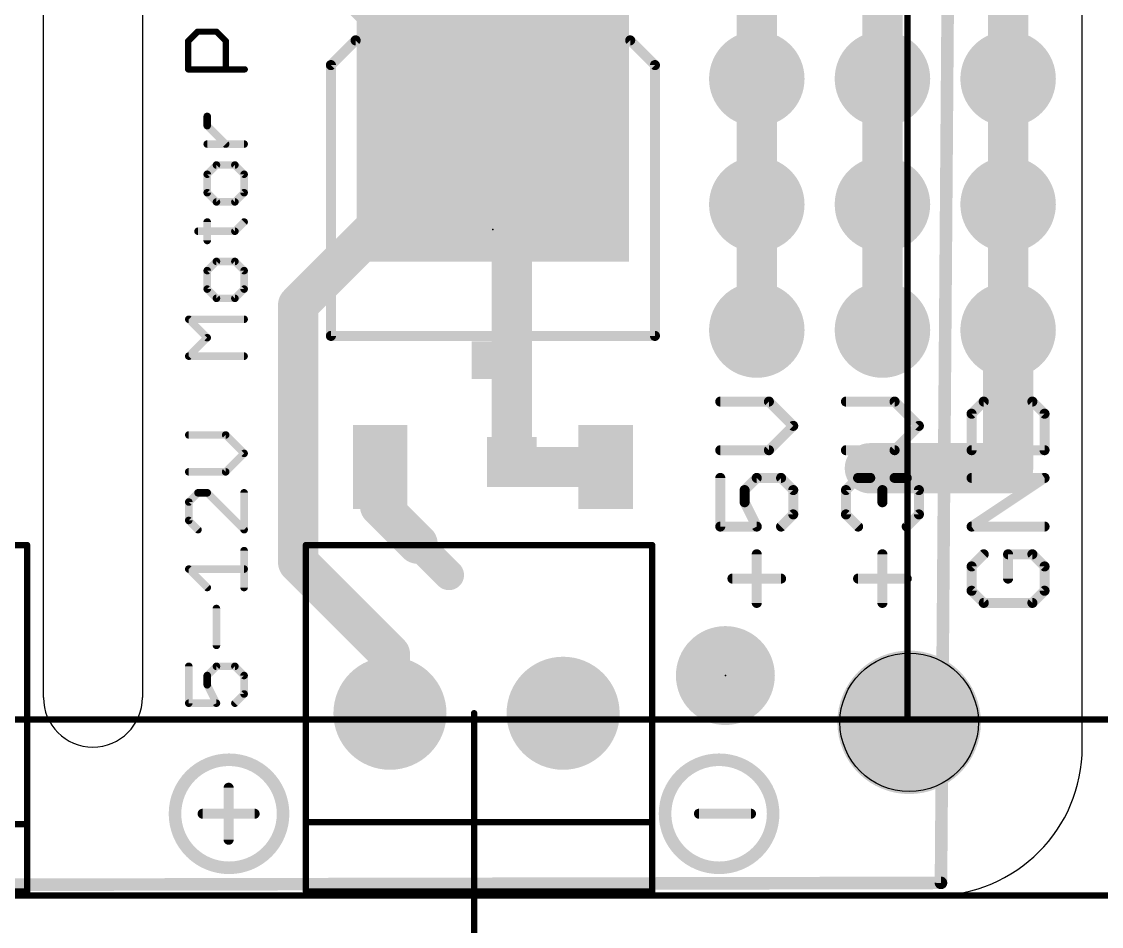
# Model space of a CAD drawing. Extents: x -5.3 to 82.2, y -21.4 to 68.5.
# Drawn here: x 43.56 to 65.39, y -1.9 to 16.4 of the extents above; entities that cross this region are included whole.
import ezdxf

# ---------------------------------------------------------------- set-up
doc = ezdxf.new("R2010")
doc.units = 0
for name, color, linetype in [('1', 12, 'CONTINUOUS'), ('16', 132, 'CONTINUOUS'), ('17', 110, 'CONTINUOUS'), ('18', 110, 'CONTINUOUS'), ('20', 40, 'CONTINUOUS'), ('21', 40, 'CONTINUOUS'), ('23', 40, 'CONTINUOUS'), ('29', 253, 'CONTINUOUS'), ('47', 253, 'CONTINUOUS')]:
    doc.layers.add(name, color=color, linetype=linetype)

# ---------------------------------------------------------------- blocks, each defined once
blk = doc.blocks.new('PIE')
at = {"const_width": 0.5}
blk.add_lwpolyline([(0, -0.25, 1), (0, 0.25, 1), (0, -0.25)], format="xyb", dxfattribs=at)
blk = doc.blocks.new('ROUNDP')
at = {"const_width": 0.5}
blk.add_lwpolyline([(0, -0.25, 1), (0, 0.25, 1), (0, -0.25)], format="xyb", dxfattribs=at)
blk = doc.blocks.new('RECT')
blk.add_solid([(-0.5, -0.5), (0.5, -0.5), (-0.5, 0.5), (0.5, 0.5)])
blk = doc.blocks.new('SQUAREV')
blk.add_solid([(-0.5, -0.5), (0.5, -0.5), (-0.5, 0.5), (0.5, 0.5)])
blk = doc.blocks.new('ROUNDV')
at = {"const_width": 0.5}
blk.add_lwpolyline([(0, -0.25, 1), (0, 0.25, 1), (0, -0.25)], format="xyb", dxfattribs=at)

msp = doc.modelspace()

# ---------------------------------------------------------------- linework, layer by layer
at = {"layer": '1'}
for points, const_width in [([(52.578, 14.184), (53.086, 14.692)], 0.6096), ([(49.149, 10.668), (52.578, 14.097)], 0.8128), ([(52.578, 14.097), (52.578, 14.184)], 0.6096), ([(49.149, 5.461), (49.149, 10.668)], 0.8128), ([(50.806, 7.392), (50.806, 6.598)], 0.8128), ([(55.366, 7.392), (53.568, 7.392)], 0.8128), ([(53.568, 7.392), (53.467, 7.493)], 0.6096), ([(50.806, 6.598), (51.562, 5.842)], 0.8128), ([(51.005, 3.605), (49.149, 5.461)], 0.8128), ([(51.005, 2.413), (51.005, 3.605)], 0.8128)]:
    msp.add_lwpolyline(points, dxfattribs=dict(at, const_width=const_width))
for points, const_width in [([(53.1938, 14.5842, 1), (52.9782, 14.7998)], 0.3048), ([(52.7217, 13.9533, 1), (52.4343, 14.2407)], 0.4064), ([(52.4702, 14.2918, 1), (52.6858, 14.0762)], 0.3048), ([(52.7304, 14.184, 1), (52.4256, 14.184)], 0.3048), ([(52.4256, 14.097, 1), (52.7304, 14.097)], 0.3048), ([(49.3522, 10.668, 1), (48.9458, 10.668)], 0.4064), ([(49.0053, 10.8117, 1), (49.2927, 10.5243)], 0.4064), ([(51.0092, 7.392, 1), (50.6028, 7.392)], 0.4064), ([(53.568, 7.5952, 1), (53.568, 7.1888)], 0.4064), ([(53.5748, 7.6008, 1), (53.3592, 7.3852)], 0.3048), ([(53.4602, 7.2842, 1), (53.6758, 7.4998)], 0.3048), ([(55.366, 7.1888, 1), (55.366, 7.5952)], 0.4064), ([(50.9497, 6.7417, 1), (50.6623, 6.4543)], 0.4064), ([(50.6028, 6.598, 1), (51.0092, 6.598)], 0.4064), ([(51.4183, 5.6983, 1), (51.7057, 5.9857)], 0.4064), ([(49.2927, 5.6047, 1), (49.0053, 5.3173)], 0.4064), ([(48.9458, 5.461, 1), (49.3522, 5.461)], 0.4064), ([(51.2082, 3.605, 1), (50.8018, 3.605)], 0.4064), ([(50.8613, 3.4613, 1), (51.1487, 3.7487)], 0.4064), ([(50.8018, 2.413, 1), (51.2082, 2.413)], 0.4064)]:
    msp.add_lwpolyline(points, format="xyb", dxfattribs=dict(at, const_width=const_width))
at = {"layer": '16'}
for points, const_width in [([(62.397, 32.159), (62.143, -1.016)], 0.254), ([(53.467, 13.843), (47.371, 19.939)], 0.8128), ([(58.42, 17.78), (58.42, 15.24)], 0.8128), ([(60.96, 15.24), (60.96, 17.78)], 0.8128), ([(63.5, 15.24), (63.5, 17.78)], 0.8128), ([(58.42, 15.24), (58.42, 12.7)], 0.8128), ([(60.96, 12.7), (60.96, 15.24)], 0.8128), ([(63.5, 12.7), (63.5, 15.24)], 0.8128), ([(53.467, 7.493), (53.467, 13.843)], 0.8128), ([(58.42, 12.7), (58.42, 10.16)], 0.8128), ([(60.96, 10.16), (60.96, 12.7)], 0.8128), ([(63.5, 10.16), (63.5, 12.7)], 0.8128), ([(63.5, 10.16), (63.5, 7.366)], 1.016), ([(63.5, 7.366), (60.706, 7.366)], 1.016), ([(51.562, 5.842), (52.197, 5.207)], 0.6096), ([(62.143, -1.016), (-0.254, -1.143)], 0.254)]:
    msp.add_lwpolyline(points, dxfattribs=dict(at, const_width=const_width))
for points, const_width in [([(58.6232, 15.24, 1), (58.2168, 15.24)], 0.4064), ([(61.1632, 15.24, 1), (60.7568, 15.24)], 0.4064), ([(63.7032, 15.24, 1), (63.2968, 15.24)], 0.4064), ([(58.2168, 15.24, 1), (58.6232, 15.24)], 0.4064), ([(60.7568, 15.24, 1), (61.1632, 15.24)], 0.4064), ([(63.2968, 15.24, 1), (63.7032, 15.24)], 0.4064), ([(53.6702, 13.843, 1), (53.2638, 13.843)], 0.4064), ([(53.3233, 13.6993, 1), (53.6107, 13.9867)], 0.4064), ([(58.6232, 12.7, 1), (58.2168, 12.7)], 0.4064), ([(61.1632, 12.7, 1), (60.7568, 12.7)], 0.4064), ([(63.7032, 12.7, 1), (63.2968, 12.7)], 0.4064), ([(58.2168, 12.7, 1), (58.6232, 12.7)], 0.4064), ([(60.7568, 12.7, 1), (61.1632, 12.7)], 0.4064), ([(63.2968, 12.7, 1), (63.7032, 12.7)], 0.4064), ([(63.754, 10.16, 1), (63.246, 10.16)], 0.508), ([(58.2168, 10.16, 1), (58.6232, 10.16)], 0.4064), ([(60.7568, 10.16, 1), (61.1632, 10.16)], 0.4064), ([(63.2968, 10.16, 1), (63.7032, 10.16)], 0.4064), ([(60.706, 7.62, 1), (60.706, 7.112)], 0.508), ([(63.5, 7.112, 1), (63.5, 7.62)], 0.508), ([(53.2638, 7.493, 1), (53.6702, 7.493)], 0.4064), ([(63.246, 7.366, 1), (63.754, 7.366)], 0.508), ([(51.6698, 5.9498, 1), (51.4542, 5.7342)], 0.3048), ([(52.0892, 5.0992, 1), (52.3048, 5.3148)], 0.3048), ([(62.0795, -1.0155, 1), (62.2065, -1.0165)], 0.127), ([(62.1431, -1.0795, 1), (62.1429, -0.9525)], 0.127)]:
    msp.add_lwpolyline(points, format="xyb", dxfattribs=dict(at, const_width=const_width))
at = {"layer": '20'}
for p, q in [((65, 1.73), (65, 52.23)), ((44, 2.73), (44, 17.73)), ((46, 17.73), (46, 2.73)), ((3, -1.27), (62, -1.27))]:
    msp.add_line(p, q, dxfattribs=at)
msp.add_circle((61.5, 2.23), 1.4, dxfattribs=at)
for centre, radius, start, end in [((45, 2.73), 1, 180, 270), ((45, 2.73), 1, 270, 0), ((62, 1.73), 3, 270, 0)]:
    msp.add_arc(centre, radius, start, end, dxfattribs=at)
at = {"layer": '21'}
for points, const_width in [([(58.42, 10.16), (58.42, 40.767)], 0.8128), ([(60.96, 10.16), (60.96, 40.64)], 0.8128), ([(63.5, 10.16), (63.5, 40.64)], 0.8128), ([(46.9255, 16.0025), (47.1162, 16.1931)], 0.127), ([(47.1162, 16.1931), (47.4975, 16.1931)], 0.127), ([(47.4975, 16.1931), (47.6882, 16.0025)], 0.127), ([(46.9255, 15.4305), (46.9255, 16.0025)], 0.127), ([(47.6882, 16.0025), (47.6882, 15.4305)], 0.127), ([(49.811, 15.517), (50.311, 16.017)], 0.2032), ([(50.311, 16.017), (55.861, 16.017)], 0.2032), ([(55.861, 16.017), (56.361, 15.517)], 0.2032), ([(49.811, 10.042), (49.811, 15.517)], 0.2032), ([(56.361, 15.517), (56.361, 10.042)], 0.2032), ([(48.0695, 15.4305), (46.9255, 15.4305)], 0.127), ([(47.3111, 14.2932), (47.3111, 14.4796)], 0.1524), ([(47.684, 13.9204), (47.3111, 14.2932)], 0.1524), ([(48.0568, 13.9204), (47.3111, 13.9204)], 0.1524), ([(47.4975, 13.4967), (47.3111, 13.3102)], 0.1524), ([(47.8704, 13.4967), (47.4975, 13.4967)], 0.1524), ([(48.0568, 13.3102), (47.8704, 13.4967)], 0.1524), ([(47.3111, 13.3102), (47.3111, 12.9374)], 0.1524), ([(48.0568, 12.9374), (48.0568, 13.3102)], 0.1524), ([(47.3111, 12.9374), (47.4975, 12.751)], 0.1524), ([(47.8704, 12.751), (48.0568, 12.9374)], 0.1524), ([(47.4975, 12.751), (47.8704, 12.751)], 0.1524), ([(47.1247, 12.1578), (47.8704, 12.1578)], 0.1524), ([(47.3111, 11.9714), (47.3111, 12.3442)], 0.1524), ([(47.8704, 12.1578), (48.0568, 12.3442)], 0.1524), ([(47.4975, 11.5477), (47.3111, 11.3613)], 0.1524), ([(47.8704, 11.5477), (47.4975, 11.5477)], 0.1524), ([(48.0568, 11.3613), (47.8704, 11.5477)], 0.1524), ([(47.3111, 11.3613), (47.3111, 10.9884)], 0.1524), ([(48.0568, 10.9884), (48.0568, 11.3613)], 0.1524), ([(47.3111, 10.9884), (47.4975, 10.802)], 0.1524), ([(47.8704, 10.802), (48.0568, 10.9884)], 0.1524), ([(47.4975, 10.802), (47.8704, 10.802)], 0.1524), ([(47.3111, 10.0054), (46.9382, 10.3783)], 0.1524), ([(46.9382, 10.3783), (48.0568, 10.3783)], 0.1524), ([(46.9382, 9.6326), (47.3111, 10.0054)], 0.1524), ([(56.361, 10.042), (49.811, 10.042)], 0.2032), ([(48.0568, 9.6326), (46.9382, 9.6326)], 0.1524), ([(58.6651, 8.7144), (57.6821, 8.7144)], 0.2032), ([(59.1566, 8.2229), (58.6651, 8.7144)], 0.2032), ([(61.2051, 8.7144), (60.2221, 8.7144)], 0.2032), ([(61.6966, 8.2229), (61.2051, 8.7144)], 0.2032), ([(63.0079, 8.7144), (62.7621, 8.4686)], 0.2032), ([(63.9909, 8.7144), (63.0079, 8.7144)], 0.2032), ([(64.2366, 8.4686), (63.9909, 8.7144)], 0.2032), ([(62.7621, 8.4686), (62.7621, 7.7314)], 0.2032), ([(64.2366, 7.7314), (64.2366, 8.4686)], 0.2032), ([(58.6651, 7.7314), (59.1566, 8.2229)], 0.2032), ([(61.2051, 7.7314), (61.6966, 8.2229)], 0.2032), ([(47.684, 8.0395), (46.9382, 8.0395)], 0.1524), ([(48.0568, 7.6666), (47.684, 8.0395)], 0.1524), ([(47.684, 7.2938), (48.0568, 7.6666)], 0.1524), ([(57.6821, 7.7314), (58.6651, 7.7314)], 0.2032), ([(60.2221, 7.7314), (61.2051, 7.7314)], 0.2032), ([(62.7621, 7.7314), (64.2366, 7.7314)], 0.2032), ([(46.9382, 7.2938), (47.684, 7.2938)], 0.1524), ([(57.6821, 7.1708), (57.6821, 6.1878)], 0.2032), ([(58.1736, 6.925), (58.4194, 7.1708)], 0.2032), ([(58.4194, 7.1708), (58.9109, 7.1708)], 0.2032), ([(58.9109, 7.1708), (59.1566, 6.925)], 0.2032), ([(60.2221, 6.925), (60.4679, 7.1708)], 0.2032), ([(60.4679, 7.1708), (60.7136, 7.1708)], 0.2032), ([(60.7136, 7.1708), (60.9594, 6.925)], 0.2032), ([(60.9594, 6.925), (61.2051, 7.1708)], 0.2032), ([(61.2051, 7.1708), (61.4509, 7.1708)], 0.2032), ([(61.4509, 7.1708), (61.6966, 6.925)], 0.2032), ([(62.7621, 6.1878), (64.2366, 7.1708)], 0.2032), ([(64.2366, 7.1708), (62.7621, 7.1708)], 0.2032), ([(58.1736, 6.6793), (58.1736, 6.925)], 0.2032), ([(59.1566, 6.925), (59.1566, 6.4335)], 0.2032), ([(60.2221, 6.4335), (60.2221, 6.925)], 0.2032), ([(60.9594, 6.925), (60.9594, 6.6793)], 0.2032), ([(61.6966, 6.925), (61.6966, 6.4335)], 0.2032), ([(47.1247, 6.8701), (46.9382, 6.6837)], 0.1524), ([(47.3111, 6.8701), (47.1247, 6.8701)], 0.1524), ([(48.0568, 6.1244), (47.3111, 6.8701)], 0.1524), ([(48.0568, 6.8701), (48.0568, 6.1244)], 0.1524), ([(58.4194, 6.1878), (58.1736, 6.6793)], 0.2032), ([(46.9382, 6.6837), (46.9382, 6.3108)], 0.1524), ([(46.9382, 6.3108), (47.1247, 6.1244)], 0.1524), ([(59.1566, 6.4335), (58.9109, 6.1878)], 0.2032), ([(60.4679, 6.1878), (60.2221, 6.4335)], 0.2032), ([(61.6966, 6.4335), (61.4509, 6.1878)], 0.2032), ([(57.6821, 6.1878), (58.4194, 6.1878)], 0.2032), ([(64.2366, 6.1878), (62.7621, 6.1878)], 0.2032), ([(43.671, 5.813), (25.671, 5.813)], 0.127), ([(43.671, 0.173), (43.671, 5.813)], 0.127), ([(48.0568, 4.955), (48.0568, 5.7007)], 0.1524), ([(49.305, 5.813), (49.305, 0.213)], 0.127), ([(56.305, 5.813), (49.305, 5.813)], 0.127), ([(56.305, 0.213), (56.305, 5.813)], 0.127), ([(58.4194, 4.6442), (58.4194, 5.6272)], 0.2032), ([(60.9594, 4.6442), (60.9594, 5.6272)], 0.2032), ([(63.0079, 5.6272), (62.7621, 5.3814)], 0.2032), ([(63.9909, 5.6272), (63.4994, 5.6272)], 0.2032), ([(63.4994, 5.6272), (63.4994, 5.1357)], 0.2032), ([(64.2366, 5.3814), (63.9909, 5.6272)], 0.2032), ([(62.7621, 5.3814), (62.7621, 4.8899)], 0.2032), ([(64.2366, 4.8899), (64.2366, 5.3814)], 0.2032), ([(47.3111, 4.955), (46.9382, 5.3278)], 0.1524), ([(46.9382, 5.3278), (48.0568, 5.3278)], 0.1524), ([(57.9279, 5.1357), (58.9109, 5.1357)], 0.2032), ([(60.4679, 5.1357), (61.4509, 5.1357)], 0.2032), ([(62.7621, 4.8899), (63.0079, 4.6442)], 0.2032), ([(63.9909, 4.6442), (64.2366, 4.8899)], 0.2032), ([(47.4975, 3.7856), (47.4975, 4.5313)], 0.1524), ([(63.0079, 4.6442), (63.9909, 4.6442)], 0.2032), ([(46.9382, 3.3619), (46.9382, 2.6162)], 0.1524), ([(47.3111, 3.1755), (47.4975, 3.3619)], 0.1524), ([(47.4975, 3.3619), (47.8704, 3.3619)], 0.1524), ([(47.8704, 3.3619), (48.0568, 3.1755)], 0.1524), ([(47.3111, 2.9891), (47.3111, 3.1755)], 0.1524), ([(47.4975, 2.6162), (47.3111, 2.9891)], 0.1524), ([(48.0568, 3.1755), (48.0568, 2.8026)], 0.1524), ([(48.0568, 2.8026), (47.8704, 2.6162)], 0.1524), ([(46.9382, 2.6162), (47.4975, 2.6162)], 0.1524), ([(47.744, 0.9071), (47.744, -0.1437)], 0.2032), ([(47.2186, 0.3817), (48.2694, 0.3817)], 0.2032), ([(57.2516, 0.3817), (58.3024, 0.3817)], 0.2032), ([(25.671, 0.173), (43.671, 0.173)], 0.127), ([(43.671, -1.187), (43.671, 0.173)], 0.127), ([(49.305, 0.213), (49.305, -1.187)], 0.127), ([(49.305, 0.213), (56.305, 0.213)], 0.127), ([(56.305, -1.187), (56.305, 0.213)], 0.127), ([(25.671, -1.187), (43.671, -1.187)], 0.127), ([(49.305, -1.187), (56.305, -1.187)], 0.127)]:
    msp.add_lwpolyline(points, dxfattribs=dict(at, const_width=const_width))
for points, const_width in [([(47.1162, 16.2249, 1), (47.1162, 16.1614)], 0.0635), ([(47.1386, 16.1707, 1), (47.0937, 16.2156)], 0.0635), ([(47.52, 16.2156, 1), (47.4751, 16.1707)], 0.0635), ([(47.4975, 16.1614, 1), (47.4975, 16.2249)], 0.0635), ([(46.9573, 16.0025, 1), (46.8938, 16.0025)], 0.0635), ([(46.9031, 16.0249, 1), (46.948, 15.98)], 0.0635), ([(47.7199, 16.0025, 1), (47.6564, 16.0025)], 0.0635), ([(47.6657, 15.98, 1), (47.7106, 16.0249)], 0.0635), ([(50.311, 16.0678, 1), (50.311, 15.9662)], 0.1016), ([(50.3469, 15.9811, 1), (50.2751, 16.0529)], 0.1016), ([(55.8969, 16.0529, 1), (55.8251, 15.9811)], 0.1016), ([(55.861, 15.9662, 1), (55.861, 16.0678)], 0.1016), ([(49.8618, 15.517, 1), (49.7602, 15.517)], 0.1016), ([(49.7751, 15.5529, 1), (49.8469, 15.4811)], 0.1016), ([(56.4118, 15.517, 1), (56.3102, 15.517)], 0.1016), ([(56.3251, 15.4811, 1), (56.3969, 15.5529)], 0.1016), ([(46.9255, 15.4623, 1), (46.9255, 15.3987)], 0.0635), ([(46.8938, 15.4305, 1), (46.9573, 15.4305)], 0.0635), ([(47.6564, 15.4305, 1), (47.7199, 15.4305)], 0.0635), ([(48.0695, 15.3987, 1), (48.0695, 15.4623)], 0.0635), ([(47.3492, 14.4796, 1), (47.273, 14.4796)], 0.0762), ([(47.338, 14.3202, 1), (47.2842, 14.2663)], 0.0762), ([(47.273, 14.2932, 1), (47.3492, 14.2932)], 0.0762), ([(47.3111, 13.9585, 1), (47.3111, 13.8823)], 0.0762), ([(47.657, 13.8934, 1), (47.7109, 13.9473)], 0.0762), ([(48.0568, 13.8823, 1), (48.0568, 13.9585)], 0.0762), ([(47.4975, 13.5348, 1), (47.4975, 13.4586)], 0.0762), ([(47.5245, 13.4697, 1), (47.4706, 13.5236)], 0.0762), ([(47.8973, 13.5236, 1), (47.8434, 13.4697)], 0.0762), ([(47.8704, 13.4586, 1), (47.8704, 13.5348)], 0.0762), ([(47.3492, 13.3102, 1), (47.273, 13.3102)], 0.0762), ([(47.2842, 13.3372, 1), (47.338, 13.2833)], 0.0762), ([(48.0949, 13.3102, 1), (48.0187, 13.3102)], 0.0762), ([(48.0299, 13.2833, 1), (48.0837, 13.3372)], 0.0762), ([(47.273, 12.9374, 1), (47.3492, 12.9374)], 0.0762), ([(47.338, 12.9643, 1), (47.2842, 12.9105)], 0.0762), ([(48.0187, 12.9374, 1), (48.0949, 12.9374)], 0.0762), ([(48.0837, 12.9105, 1), (48.0299, 12.9643)], 0.0762), ([(47.4975, 12.7891, 1), (47.4975, 12.7129)], 0.0762), ([(47.4706, 12.724, 1), (47.5245, 12.7779)], 0.0762), ([(47.8434, 12.7779, 1), (47.8973, 12.724)], 0.0762), ([(47.8704, 12.7129, 1), (47.8704, 12.7891)], 0.0762), ([(47.1247, 12.1959, 1), (47.1247, 12.1197)], 0.0762), ([(47.3492, 12.3442, 1), (47.273, 12.3442)], 0.0762), ([(47.8704, 12.1197, 1), (47.8704, 12.1959)], 0.0762), ([(48.0837, 12.3173, 1), (48.0299, 12.3712)], 0.0762), ([(47.273, 11.9714, 1), (47.3492, 11.9714)], 0.0762), ([(47.8434, 12.1847, 1), (47.8973, 12.1309)], 0.0762), ([(47.4975, 11.5858, 1), (47.4975, 11.5096)], 0.0762), ([(47.5245, 11.5207, 1), (47.4706, 11.5746)], 0.0762), ([(47.8973, 11.5746, 1), (47.8434, 11.5207)], 0.0762), ([(47.8704, 11.5096, 1), (47.8704, 11.5858)], 0.0762), ([(47.3492, 11.3613, 1), (47.273, 11.3613)], 0.0762), ([(47.2842, 11.3882, 1), (47.338, 11.3343)], 0.0762), ([(48.0949, 11.3613, 1), (48.0187, 11.3613)], 0.0762), ([(48.0299, 11.3343, 1), (48.0837, 11.3882)], 0.0762), ([(47.273, 10.9884, 1), (47.3492, 10.9884)], 0.0762), ([(47.338, 11.0153, 1), (47.2842, 10.9615)], 0.0762), ([(48.0187, 10.9884, 1), (48.0949, 10.9884)], 0.0762), ([(48.0837, 10.9615, 1), (48.0299, 11.0153)], 0.0762), ([(47.4975, 10.8401, 1), (47.4975, 10.7639)], 0.0762), ([(47.4706, 10.775, 1), (47.5245, 10.8289)], 0.0762), ([(47.8434, 10.8289, 1), (47.8973, 10.775)], 0.0762), ([(47.8704, 10.7639, 1), (47.8704, 10.8401)], 0.0762), ([(46.9652, 10.4052, 1), (46.9113, 10.3513)], 0.0762), ([(46.9382, 10.4164, 1), (46.9382, 10.3402)], 0.0762), ([(48.0568, 10.3402, 1), (48.0568, 10.4164)], 0.0762), ([(58.2168, 10.16, 1), (58.6232, 10.16)], 0.4064), ([(60.7568, 10.16, 1), (61.1632, 10.16)], 0.4064), ([(63.2968, 10.16, 1), (63.7032, 10.16)], 0.4064), ([(47.338, 9.9785, 1), (47.2842, 10.0324)], 0.0762), ([(47.2842, 9.9785, 1), (47.338, 10.0324)], 0.0762), ([(49.811, 10.0928, 1), (49.811, 9.9912)], 0.1016), ([(49.7602, 10.042, 1), (49.8618, 10.042)], 0.1016), ([(56.3102, 10.042, 1), (56.4118, 10.042)], 0.1016), ([(56.361, 9.9912, 1), (56.361, 10.0928)], 0.1016), ([(46.9382, 9.6707, 1), (46.9382, 9.5945)], 0.0762), ([(46.9113, 9.6595, 1), (46.9652, 9.6056)], 0.0762), ([(48.0568, 9.5945, 1), (48.0568, 9.6707)], 0.0762), ([(57.6821, 8.7652, 1), (57.6821, 8.6636)], 0.1016), ([(58.701, 8.7503, 1), (58.6292, 8.6785)], 0.1016), ([(58.6651, 8.6636, 1), (58.6651, 8.7652)], 0.1016), ([(60.2221, 8.7652, 1), (60.2221, 8.6636)], 0.1016), ([(61.241, 8.7503, 1), (61.1692, 8.6785)], 0.1016), ([(61.2051, 8.6636, 1), (61.2051, 8.7652)], 0.1016), ([(63.0079, 8.7652, 1), (63.0079, 8.6636)], 0.1016), ([(63.0438, 8.6785, 1), (62.972, 8.7503)], 0.1016), ([(64.0268, 8.7503, 1), (63.9549, 8.6785)], 0.1016), ([(63.9909, 8.6636, 1), (63.9909, 8.7652)], 0.1016), ([(62.8129, 8.4686, 1), (62.7113, 8.4686)], 0.1016), ([(62.7262, 8.5046, 1), (62.7981, 8.4327)], 0.1016), ([(64.2874, 8.4686, 1), (64.1858, 8.4686)], 0.1016), ([(64.2007, 8.4327, 1), (64.2725, 8.5046)], 0.1016), ([(59.1925, 8.187, 1), (59.1207, 8.2588)], 0.1016), ([(59.1207, 8.187, 1), (59.1925, 8.2588)], 0.1016), ([(61.7325, 8.187, 1), (61.6607, 8.2588)], 0.1016), ([(61.6607, 8.187, 1), (61.7325, 8.2588)], 0.1016), ([(46.9382, 8.0776, 1), (46.9382, 8.0014)], 0.0762), ([(47.7109, 8.0664, 1), (47.657, 8.0125)], 0.0762), ([(47.684, 8.0014, 1), (47.684, 8.0776)], 0.0762), ([(48.0837, 7.6397, 1), (48.0299, 7.6936)], 0.0762), ([(48.0299, 7.6397, 1), (48.0837, 7.6936)], 0.0762), ([(57.6821, 7.7822, 1), (57.6821, 7.6806)], 0.1016), ([(58.6292, 7.7673, 1), (58.701, 7.6955)], 0.1016), ([(58.6651, 7.6806, 1), (58.6651, 7.7822)], 0.1016), ([(60.2221, 7.7822, 1), (60.2221, 7.6806)], 0.1016), ([(61.1692, 7.7673, 1), (61.241, 7.6955)], 0.1016), ([(61.2051, 7.6806, 1), (61.2051, 7.7822)], 0.1016), ([(62.7621, 7.7822, 1), (62.7621, 7.6806)], 0.1016), ([(62.7113, 7.7314, 1), (62.8129, 7.7314)], 0.1016), ([(64.1858, 7.7314, 1), (64.2874, 7.7314)], 0.1016), ([(64.2366, 7.6806, 1), (64.2366, 7.7822)], 0.1016), ([(46.9382, 7.3319, 1), (46.9382, 7.2557)], 0.0762), ([(47.657, 7.3207, 1), (47.7109, 7.2668)], 0.0762), ([(47.684, 7.2557, 1), (47.684, 7.3319)], 0.0762), ([(57.7329, 7.1708, 1), (57.6313, 7.1708)], 0.1016), ([(58.4194, 7.2216, 1), (58.4194, 7.12)], 0.1016), ([(58.4553, 7.1348, 1), (58.3835, 7.2067)], 0.1016), ([(58.9468, 7.2067, 1), (58.8749, 7.1348)], 0.1016), ([(58.9109, 7.12, 1), (58.9109, 7.2216)], 0.1016), ([(60.4679, 7.2216, 1), (60.4679, 7.12)], 0.1016), ([(60.5038, 7.1348, 1), (60.432, 7.2067)], 0.1016), ([(60.7495, 7.2067, 1), (60.6777, 7.1348)], 0.1016), ([(60.7136, 7.12, 1), (60.7136, 7.2216)], 0.1016), ([(61.2051, 7.2216, 1), (61.2051, 7.12)], 0.1016), ([(61.241, 7.1348, 1), (61.1692, 7.2067)], 0.1016), ([(61.4868, 7.2067, 1), (61.4149, 7.1348)], 0.1016), ([(61.4509, 7.12, 1), (61.4509, 7.2216)], 0.1016), ([(62.7621, 7.2216, 1), (62.7621, 7.12)], 0.1016), ([(64.2648, 7.1285, 1), (64.2084, 7.213)], 0.1016), ([(64.2366, 7.12, 1), (64.2366, 7.2216)], 0.1016), ([(58.2244, 6.925, 1), (58.1228, 6.925)], 0.1016), ([(58.1377, 6.9609, 1), (58.2095, 6.8891)], 0.1016), ([(59.2074, 6.925, 1), (59.1058, 6.925)], 0.1016), ([(59.1207, 6.8891, 1), (59.1925, 6.9609)], 0.1016), ([(60.2729, 6.925, 1), (60.1713, 6.925)], 0.1016), ([(60.1862, 6.9609, 1), (60.2581, 6.8891)], 0.1016), ([(61.0102, 6.925, 1), (60.9086, 6.925)], 0.1016), ([(60.9235, 6.9609, 1), (60.9953, 6.8891)], 0.1016), ([(60.9235, 6.8891, 1), (60.9953, 6.9609)], 0.1016), ([(61.7474, 6.925, 1), (61.6458, 6.925)], 0.1016), ([(61.6607, 6.8891, 1), (61.7325, 6.9609)], 0.1016), ([(47.1247, 6.9082, 1), (47.1247, 6.832)], 0.0762), ([(47.1516, 6.8432, 1), (47.0977, 6.897)], 0.0762), ([(47.338, 6.897, 1), (47.2842, 6.8432)], 0.0762), ([(47.3111, 6.832, 1), (47.3111, 6.9082)], 0.0762), ([(48.0949, 6.8701, 1), (48.0187, 6.8701)], 0.0762), ([(58.2191, 6.702, 1), (58.1282, 6.6566)], 0.1016), ([(46.9763, 6.6837, 1), (46.9001, 6.6837)], 0.0762), ([(46.9113, 6.7106, 1), (46.9652, 6.6567)], 0.0762), ([(58.1228, 6.6793, 1), (58.2244, 6.6793)], 0.1016), ([(60.9086, 6.6793, 1), (61.0102, 6.6793)], 0.1016), ([(46.9652, 6.3378, 1), (46.9113, 6.2839)], 0.0762), ([(46.9001, 6.3108, 1), (46.9763, 6.3108)], 0.0762), ([(59.1058, 6.4335, 1), (59.2074, 6.4335)], 0.1016), ([(59.1925, 6.3976, 1), (59.1207, 6.4695)], 0.1016), ([(60.2581, 6.4695, 1), (60.1862, 6.3976)], 0.1016), ([(60.1713, 6.4335, 1), (60.2729, 6.4335)], 0.1016), ([(61.6458, 6.4335, 1), (61.7474, 6.4335)], 0.1016), ([(61.7325, 6.3976, 1), (61.6607, 6.4695)], 0.1016), ([(47.0977, 6.0974, 1), (47.1516, 6.1513)], 0.0762), ([(48.0187, 6.1244, 1), (48.0949, 6.1244)], 0.0762), ([(48.0299, 6.0974, 1), (48.0837, 6.1513)], 0.0762), ([(57.6821, 6.2386, 1), (57.6821, 6.137)], 0.1016), ([(57.6313, 6.1878, 1), (57.7329, 6.1878)], 0.1016), ([(58.3739, 6.1651, 1), (58.4648, 6.2105)], 0.1016), ([(58.4194, 6.137, 1), (58.4194, 6.2386)], 0.1016), ([(58.8749, 6.2237, 1), (58.9468, 6.1519)], 0.1016), ([(60.432, 6.1519, 1), (60.5038, 6.2237)], 0.1016), ([(61.4149, 6.2237, 1), (61.4868, 6.1519)], 0.1016), ([(62.7621, 6.2386, 1), (62.7621, 6.137)], 0.1016), ([(62.734, 6.2301, 1), (62.7903, 6.1455)], 0.1016), ([(64.2366, 6.137, 1), (64.2366, 6.2386)], 0.1016), ([(43.7028, 5.813, 1), (43.6392, 5.813)], 0.0635), ([(43.671, 5.7813, 1), (43.671, 5.8448)], 0.0635), ([(48.0949, 5.7007, 1), (48.0187, 5.7007)], 0.0762), ([(49.305, 5.8448, 1), (49.305, 5.7813)], 0.0635), ([(49.3368, 5.813, 1), (49.2732, 5.813)], 0.0635), ([(56.3368, 5.813, 1), (56.2732, 5.813)], 0.0635), ([(56.305, 5.7813, 1), (56.305, 5.8448)], 0.0635), ([(58.4702, 5.6272, 1), (58.3686, 5.6272)], 0.1016), ([(61.0102, 5.6272, 1), (60.9086, 5.6272)], 0.1016), ([(63.0438, 5.5912, 1), (62.972, 5.6631)], 0.1016), ([(63.4994, 5.678, 1), (63.4994, 5.5764)], 0.1016), ([(63.5502, 5.6272, 1), (63.4486, 5.6272)], 0.1016), ([(64.0268, 5.6631, 1), (63.9549, 5.5912)], 0.1016), ([(63.9909, 5.5764, 1), (63.9909, 5.678)], 0.1016), ([(62.8129, 5.3814, 1), (62.7113, 5.3814)], 0.1016), ([(62.7262, 5.4173, 1), (62.7981, 5.3455)], 0.1016), ([(64.2874, 5.3814, 1), (64.1858, 5.3814)], 0.1016), ([(64.2007, 5.3455, 1), (64.2725, 5.4173)], 0.1016), ([(46.9652, 5.3548, 1), (46.9113, 5.3009)], 0.0762), ([(46.9382, 5.3659, 1), (46.9382, 5.2897)], 0.0762), ([(48.0568, 5.2897, 1), (48.0568, 5.3659)], 0.0762), ([(57.9279, 5.1865, 1), (57.9279, 5.0849)], 0.1016), ([(58.9109, 5.0849, 1), (58.9109, 5.1865)], 0.1016), ([(60.4679, 5.1865, 1), (60.4679, 5.0849)], 0.1016), ([(61.4509, 5.0849, 1), (61.4509, 5.1865)], 0.1016), ([(63.4486, 5.1357, 1), (63.5502, 5.1357)], 0.1016), ([(47.2842, 4.9281, 1), (47.338, 4.9819)], 0.0762), ([(48.0187, 4.955, 1), (48.0949, 4.955)], 0.0762), ([(62.7981, 4.9259, 1), (62.7262, 4.854)], 0.1016), ([(62.7113, 4.8899, 1), (62.8129, 4.8899)], 0.1016), ([(64.1858, 4.8899, 1), (64.2874, 4.8899)], 0.1016), ([(64.2725, 4.854, 1), (64.2007, 4.9259)], 0.1016), ([(47.5356, 4.5313, 1), (47.4594, 4.5313)], 0.0762), ([(58.3686, 4.6442, 1), (58.4702, 4.6442)], 0.1016), ([(60.9086, 4.6442, 1), (61.0102, 4.6442)], 0.1016), ([(63.0079, 4.695, 1), (63.0079, 4.5934)], 0.1016), ([(62.972, 4.6083, 1), (63.0438, 4.6801)], 0.1016), ([(63.9549, 4.6801, 1), (64.0268, 4.6083)], 0.1016), ([(63.9909, 4.5934, 1), (63.9909, 4.695)], 0.1016), ([(47.4594, 3.7856, 1), (47.5356, 3.7856)], 0.0762), ([(46.9763, 3.3619, 1), (46.9001, 3.3619)], 0.0762), ([(47.4975, 3.4, 1), (47.4975, 3.3238)], 0.0762), ([(47.5245, 3.335, 1), (47.4706, 3.3888)], 0.0762), ([(47.8973, 3.3888, 1), (47.8434, 3.335)], 0.0762), ([(47.8704, 3.3238, 1), (47.8704, 3.4)], 0.0762), ([(47.3492, 3.1755, 1), (47.273, 3.1755)], 0.0762), ([(47.2842, 3.2024, 1), (47.338, 3.1485)], 0.0762), ([(47.3452, 3.0061, 1), (47.277, 2.972)], 0.0762), ([(48.0949, 3.1755, 1), (48.0187, 3.1755)], 0.0762), ([(48.0299, 3.1485, 1), (48.0837, 3.2024)], 0.0762), ([(47.273, 2.9891, 1), (47.3492, 2.9891)], 0.0762), ([(48.0187, 2.8026, 1), (48.0949, 2.8026)], 0.0762), ([(48.0837, 2.7757, 1), (48.0299, 2.8296)], 0.0762), ([(46.9382, 2.6543, 1), (46.9382, 2.5781)], 0.0762), ([(46.9001, 2.6162, 1), (46.9763, 2.6162)], 0.0762), ([(47.4634, 2.5992, 1), (47.5316, 2.6332)], 0.0762), ([(47.4975, 2.5781, 1), (47.4975, 2.6543)], 0.0762), ([(47.8434, 2.6431, 1), (47.8973, 2.5893)], 0.0762), ([(47.752, -0.7114, 1), (47.752, 1.4734, 1), (47.752, -0.7114)], 0.254), ([(57.658, -0.7114, 1), (57.658, 1.4734, 1), (57.658, -0.7114)], 0.254), ([(47.7948, 0.9071, 1), (47.6932, 0.9071)], 0.1016), ([(47.2186, 0.4325, 1), (47.2186, 0.3309)], 0.1016), ([(48.2694, 0.3309, 1), (48.2694, 0.4325)], 0.1016), ([(57.2516, 0.4325, 1), (57.2516, 0.3309)], 0.1016), ([(58.3024, 0.3309, 1), (58.3024, 0.4325)], 0.1016), ([(43.7028, 0.173, 1), (43.6392, 0.173)], 0.0635), ([(43.671, 0.1413, 1), (43.671, 0.2048)], 0.0635), ([(49.3368, 0.213, 1), (49.2732, 0.213)], 0.0635), ([(49.305, 0.2448, 1), (49.305, 0.1813)], 0.0635), ([(49.2732, 0.213, 1), (49.3368, 0.213)], 0.0635), ([(56.3368, 0.213, 1), (56.2732, 0.213)], 0.0635), ([(56.2732, 0.213, 1), (56.3368, 0.213)], 0.0635), ([(56.305, 0.1813, 1), (56.305, 0.2448)], 0.0635), ([(43.6392, 0.173, 1), (43.7028, 0.173)], 0.0635), ([(47.6932, -0.1437, 1), (47.7948, -0.1437)], 0.1016), ([(43.6392, -1.187, 1), (43.7028, -1.187)], 0.0635), ([(43.671, -1.2188, 1), (43.671, -1.1553)], 0.0635), ([(49.305, -1.1553, 1), (49.305, -1.2188)], 0.0635), ([(49.2732, -1.187, 1), (49.3368, -1.187)], 0.0635), ([(56.2732, -1.187, 1), (56.3368, -1.187)], 0.0635), ([(56.305, -1.2188, 1), (56.305, -1.1553)], 0.0635)]:
    msp.add_lwpolyline(points, format="xyb", dxfattribs=dict(at, const_width=const_width))
at = {"layer": '23'}
for p in [(53.086, 12.192), (57.785, 3.175), (52.705, 2.413)]:
    msp.add_point(p, dxfattribs=at)
at = {"layer": '29'}
for points, const_width in [([(57.785, 3.925, 0.4142), (57.035, 3.175)], 0.5), ([(58.535, 3.175, 0.4142), (57.785, 3.925)], 0.5), ([(57.785, 4.05, 1), (57.785, 3.8)], 0.25), ([(57.785, 3.8, 1), (57.785, 4.05)], 0.25), ([(61.5, 1.5046, 1), (61.5, 2.9554, 1), (61.5, 1.5046)], 1.4508), ([(57.035, 3.175, 0.4142), (57.785, 2.425)], 0.5), ([(57.16, 3.175, 1), (56.91, 3.175)], 0.25), ([(56.91, 3.175, 1), (57.16, 3.175)], 0.25), ([(57.785, 2.425, 0.4142), (58.535, 3.175)], 0.5), ([(58.66, 3.175, 1), (58.41, 3.175)], 0.25), ([(58.41, 3.175, 1), (58.66, 3.175)], 0.25), ([(57.785, 2.55, 1), (57.785, 2.3)], 0.25), ([(57.785, 2.3, 1), (57.785, 2.55)], 0.25)]:
    msp.add_lwpolyline(points, format="xyb", dxfattribs=dict(at, const_width=const_width))
at = {"layer": '47', "const_width": 0.13}
for points in [[(61.468, 2.286), (61.468, 59.481)], [(52.705, 2.413), (52.705, -21.381)], [(3.556, 2.286), (73.07, 2.286)], [(36.195, -1.27), (82.087, -1.27)]]:
    msp.add_lwpolyline(points, dxfattribs=at)
at = {"layer": '47', "const_width": 0.065}
for points in [[(52.7375, 2.413, 1), (52.6725, 2.413)], [(61.4355, 2.286, 1), (61.5005, 2.286)]]:
    msp.add_lwpolyline(points, format="xyb", dxfattribs=at)

# ---------------------------------------------------------------- block references
at = {"layer": '1', "xscale": 5.4, "yscale": 6.2}
msp.add_blockref('RECT', (53.086, 14.692), dxfattribs=at)
at = {"layer": '1', "yscale": 1.6}
for p in [(50.806, 7.392), (55.366, 7.392)]:
    msp.add_blockref('RECT', p, dxfattribs=at)
at = {"layer": '1'}
msp.add_blockref('PIE', (57.785, 3.175), dxfattribs=at)
at = {"layer": '17', "xscale": 2.1844, "yscale": 2.1844}
for p in [(51.005, 2.413), (51.005, 2.413), (54.505, 2.413), (54.505, 2.413)]:
    msp.add_blockref('ROUNDP', p, dxfattribs=at)
at = {"layer": '18'}
for name, p, xscale, yscale in [('ROUNDV', (58.42, 15.24), 1.9304, 1.9304), ('ROUNDV', (58.42, 15.24), 1.9304, 1.9304), ('ROUNDV', (60.96, 15.24), 1.9304, 1.9304), ('ROUNDV', (60.96, 15.24), 1.9304, 1.9304), ('ROUNDV', (63.5, 15.24), 1.9304, 1.9304), ('ROUNDV', (63.5, 15.24), 1.9304, 1.9304), ('ROUNDV', (58.42, 12.7), 1.9304, 1.9304), ('ROUNDV', (58.42, 12.7), 1.9304, 1.9304), ('ROUNDV', (60.96, 12.7), 1.9304, 1.9304), ('ROUNDV', (60.96, 12.7), 1.9304, 1.9304), ('ROUNDV', (63.5, 12.7), 1.9304, 1.9304), ('ROUNDV', (63.5, 12.7), 1.9304, 1.9304), ('ROUNDV', (58.42, 10.16), 1.9304, 1.9304), ('ROUNDV', (58.42, 10.16), 1.9304, 1.9304), ('ROUNDV', (60.96, 10.16), 1.9304, 1.9304), ('ROUNDV', (60.96, 10.16), 1.9304, 1.9304), ('ROUNDV', (63.5, 10.16), 1.9304, 1.9304), ('ROUNDV', (63.5, 10.16), 1.9304, 1.9304), ('SQUAREV', (53.467, 7.493), 1.0064, 1.0064), ('SQUAREV', (53.467, 7.493), 1.0064, 1.0064), ('ROUNDV', (51.562, 5.842), 0.8001, 0.8001), ('ROUNDV', (51.562, 5.842), 0.8001, 0.8001)]:
    msp.add_blockref(name, p, dxfattribs=dict(at, xscale=xscale, yscale=yscale))
at = {"layer": '21', "xscale": 0.8636, "yscale": 0.762}
msp.add_blockref('RECT', (53.086, 9.5504), dxfattribs=at)
at = {"layer": '29'}
for name, p, xscale, yscale in [('RECT', (53.086, 14.692), 5.5016, 6.3016), ('RECT', (50.806, 7.392), 1.1016, 1.7016), ('RECT', (55.366, 7.392), 1.1016, 1.7016), ('PIE', (57.785, 3.175), 1.1016, 1.1016), ('ROUNDP', (51.005, 2.413), 2.286, 2.286), ('ROUNDP', (54.505, 2.413), 2.286, 2.286)]:
    msp.add_blockref(name, p, dxfattribs=dict(at, xscale=xscale, yscale=yscale))

doc.saveas('drawing.dxf')
